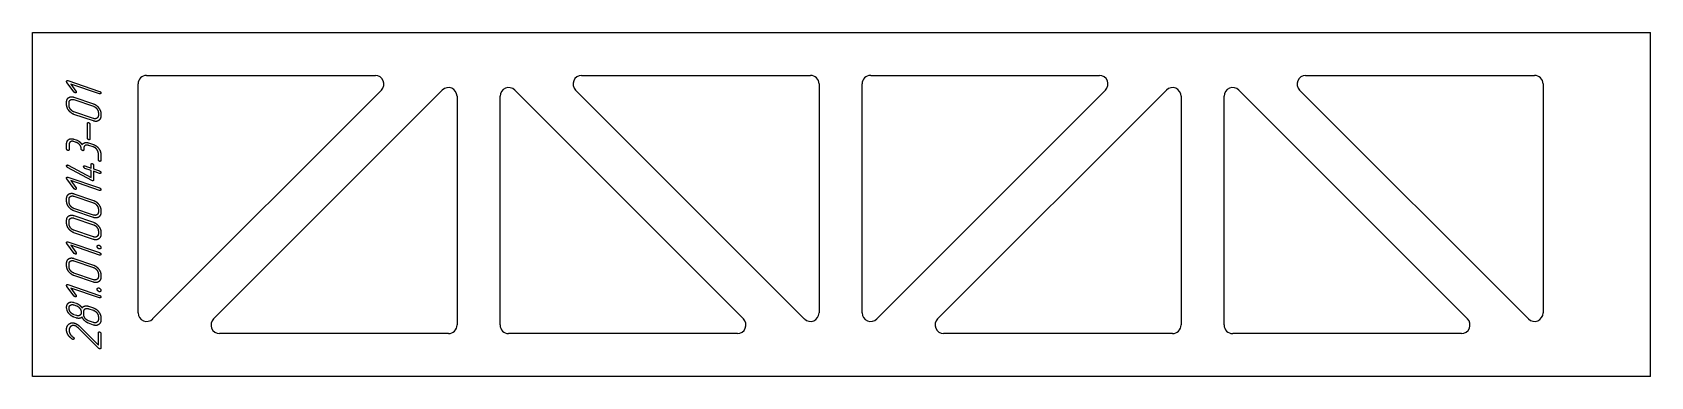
# Model space of a CAD drawing. Header units: millimetres. Extents: x 100 to 1980, y 60 to 460.
import ezdxf

# ---------------------------------------------------------------- set-up
doc = ezdxf.new("R2010")
doc.units = ezdxf.units.MM
doc.linetypes.add('K5LT_BASIC', pattern=[0])
doc.layers.add('Engraving', color=7, linetype='Continuous')

msp = doc.modelspace()

# ---------------------------------------------------------------- linework, layer by layer
at = {"color": 150, "linetype": 'K5LT_BASIC', "lineweight": 25, "true_color": 0x0080ff}
for p, q in [((99.5, 460.1), (1980.1, 460.1)), ((99.5, 60.1), (99.5, 460.1)), ((1980.1, 60.1), (1980.1, 460.1)), ((222.3, 134.2), (222.3, 400.1)), ((232.3, 410.1), (498.1, 410.1)), ((737.8, 410.1), (1003.7, 410.1)), ((1013.7, 400.1), (1013.7, 134.2)), ((1063.7, 134.2), (1063.7, 400.1)), ((1073.7, 410.1), (1339.5, 410.1)), ((1579.2, 410.1), (1845.1, 410.1)), ((1855.1, 400.1), (1855.1, 134.2)), ((505.2, 393), (239.3, 127.1)), ((310, 127.1), (575.9, 393)), ((593, 385.9), (593, 120.1)), ((643, 120.1), (643, 385.9)), ((660, 393), (925.9, 127.1)), ((996.6, 127.1), (730.7, 393)), ((1346.6, 393), (1080.7, 127.1)), ((1151.5, 127.1), (1417.3, 393)), ((1434.4, 385.9), (1434.4, 120.1)), ((1484.4, 120.1), (1484.4, 385.9)), ((1501.5, 393), (1767.3, 127.1)), ((1838, 127.1), (1572.2, 393)), ((583, 110.1), (317.1, 110.1)), ((918.8, 110.1), (653, 110.1)), ((1424.4, 110.1), (1158.5, 110.1)), ((1760.2, 110.1), (1494.4, 110.1)), ((1980.1, 60.1), (99.5, 60.1))]:
    msp.add_line(p, q, dxfattribs=at)
for centre, start, end in [((232.3, 400.1), 90, 180), ((498.1, 400.1), 315, 90), ((583, 385.9), 0, 135), ((653, 385.9), 45, 180), ((737.8, 400.1), 90, 225), ((1003.7, 400.1), 0, 90), ((1073.7, 400.1), 90, 180), ((1339.5, 400.1), 315, 90), ((1424.4, 385.9), 0, 135), ((1494.4, 385.9), 45, 180), ((1579.2, 400.1), 90, 225), ((1845.1, 400.1), 0, 90), ((232.3, 134.2), 180, 315), ((1003.7, 134.2), 225, 0), ((1073.7, 134.2), 180, 315), ((1845.1, 134.2), 225, 0), ((317.1, 120.1), 135, 270), ((583, 120.1), 270, 0), ((653, 120.1), 180, 270), ((918.8, 120.1), 270, 45), ((1158.5, 120.1), 135, 270), ((1424.4, 120.1), 270, 0), ((1494.4, 120.1), 180, 270), ((1760.2, 120.1), 270, 45)]:
    msp.add_arc(centre, 10, start, end, dxfattribs=at)
at = {"layer": 'Engraving', "color": 150, "linetype": 'K5LT_BASIC', "lineweight": 25, "true_color": 0x0080ff}
for p, q in [((148.2, 390.6), (139.7, 402)), ((140.7, 404), (177.6, 391.5)), ((177.6, 388.6), (144.1, 400)), ((144.1, 400), (150.2, 391.9)), ((139.3, 376.3), (139.3, 379.1)), ((142.1, 375.3), (142.1, 378.1)), ((147.8, 384.8), (170.5, 377)), ((147.8, 381.9), (170.5, 374.2)), ((170.5, 360), (147.8, 367.7)), ((170.5, 357.1), (147.8, 364.8)), ((176.2, 366.6), (176.2, 363.7)), ((179.1, 365.6), (179.1, 362.7)), ((163.4, 337.3), (163.4, 354.4)), ((166.3, 353.4), (166.3, 336.3)), ((139.3, 324.7), (139.3, 330.4)), ((142.1, 329.4), (142.1, 323.7)), ((147.8, 336), (150.6, 335.1)), ((150.6, 332.2), (147.8, 333.2)), ((150.6, 335.1), (151.6, 334.7)), ((151.6, 334.7), (152.1, 334.5)), ((152.1, 334.5), (152.7, 334.2)), ((159.2, 325), (159.2, 323.6)), ((164.9, 331.6), (170.5, 329.7)), ((170.5, 326.9), (164.9, 328.8)), ((139.6, 304), (139.3, 305)), ((168.8, 287.9), (140.4, 303.2)), ((140.7, 305.9), (141, 305.8)), ((141, 305.8), (167.7, 291.4)), ((160.6, 304.9), (167.7, 302.4)), ((167.7, 299.6), (160.6, 302)), ((167.7, 302.4), (167.7, 306.7)), ((170.5, 305.8), (170.5, 301.5)), ((170.5, 301.5), (177.6, 299)), ((176.2, 312.1), (176.2, 319.3)), ((179.1, 318.3), (179.1, 311.2)), ((148.2, 278.4), (139.7, 289.8)), ((140.7, 291.8), (177.6, 279.3)), ((144.1, 287.8), (150.2, 279.7)), ((177.6, 276.4), (144.1, 287.8)), ((167.7, 291.4), (167.7, 299.6)), ((169.2, 287.7), (168.8, 287.9)), ((170.5, 298.6), (170.5, 288.7)), ((177.6, 296.2), (170.5, 298.6)), ((139.3, 264.1), (139.3, 266.9)), ((142.1, 263.1), (142.1, 266)), ((147.8, 272.6), (170.5, 264.9)), ((147.8, 269.7), (170.5, 262)), ((170.5, 247.8), (147.8, 255.5)), ((170.5, 244.9), (147.8, 252.7)), ((147.8, 247.2), (170.5, 239.5)), ((176.2, 254.4), (176.2, 251.5)), ((179.1, 253.4), (179.1, 250.6)), ((139.3, 238.7), (139.3, 241.5)), ((142.1, 237.7), (142.1, 240.6)), ((147.8, 244.3), (170.5, 236.6)), ((170.5, 222.4), (147.8, 230.1)), ((170.5, 219.5), (147.8, 227.3)), ((176.2, 229), (176.2, 226.1)), ((179.1, 228), (179.1, 225.2)), ((148.2, 203.2), (139.7, 214.6)), ((140.7, 216.7), (177.6, 204.1)), ((177.6, 201.3), (144.1, 212.7)), ((144.1, 212.7), (150.2, 204.5)), ((139.3, 188.9), (139.3, 191.8)), ((142.1, 188), (142.1, 190.8)), ((147.8, 197.4), (170.5, 189.7)), ((147.8, 194.6), (170.5, 186.9)), ((170.5, 172.6), (147.8, 180.4)), ((170.5, 169.8), (147.8, 177.5)), ((176.2, 179.2), (176.2, 176.4)), ((179.1, 178.3), (179.1, 175.4)), ((148.2, 153.5), (139.7, 164.9)), ((140.7, 167), (177.6, 154.4)), ((144.1, 163), (150.2, 154.8)), ((177.6, 151.6), (144.1, 163)), ((139.3, 139.7), (139.3, 140.6)), ((139.4, 138.8), (139.3, 139.7)), ((139.8, 137.1), (139.4, 138.8)), ((144.5, 146.8), (146, 146.7)), ((146, 146.7), (146.9, 146.6)), ((146.9, 146.6), (147.8, 146.3)), ((147.8, 146.3), (150.7, 145.3)), ((147.8, 143.4), (150.7, 142.4)), ((150.7, 131.1), (147.8, 132)), ((159.2, 132.4), (159.2, 135.3)), ((164.8, 141.9), (170.5, 139.9)), ((164.9, 139), (170.5, 137.1)), ((150.6, 128.2), (147.7, 129.2)), ((152.1, 117.3), (151.1, 118.1)), ((153.2, 116.4), (152.1, 117.3)), ((176.8, 92.7), (153.2, 116.4)), ((154.8, 118.2), (176.2, 96.8)), ((170.5, 122.9), (164.9, 124.8)), ((170.5, 120), (164.9, 122)), ((176.2, 129.5), (176.2, 126.6)), ((179.1, 128.5), (179.1, 125.7)), ((146.5, 103.3), (146, 103.6)), ((176.2, 96.8), (176.2, 111.1)), ((179.1, 110.2), (179.1, 93.2))]:
    msp.add_line(p, q, dxfattribs=at)
for points in [[(139.3, 403.1), (139.3, 403.6), (139.7, 403.9)], [(139.7, 402), (139.3, 402.5), (139.3, 403.1)], [(139.7, 403.9), (140.1, 404.2), (140.7, 404)], [(139.3, 379.1), (139.3, 382.6), (141.8, 384.3)], [(141.8, 369.3), (139.3, 372.7), (139.3, 376.3)], [(141.8, 384.3), (144.2, 386), (147.8, 384.8)], [(142.1, 378.1), (142.1, 380.5), (143.8, 381.6)], [(143.8, 381.6), (145.5, 382.7), (147.8, 381.9)], [(149.2, 389.8), (149, 389.9), (148.2, 390.6)], [(150.2, 389.9), (149.8, 389.6), (149.2, 389.8)], [(150.2, 391.9), (150.6, 391.3), (150.6, 390.8)], [(150.6, 390.8), (150.6, 390.2), (150.2, 389.9)], [(170.5, 377), (174, 375.9), (176.5, 372.5)], [(177.6, 391.5), (178.3, 391.2), (178.7, 390.7)], [(178.7, 388.7), (178.4, 388.4), (177.6, 388.6)], [(178.7, 390.7), (179.1, 390.2), (179.1, 389.6)], [(179.1, 389.6), (179.1, 389.3), (178.7, 388.7)], [(147.8, 364.8), (144.4, 366), (141.8, 369.3)], [(143.8, 370.7), (142.1, 372.9), (142.1, 375.3)], [(147.8, 367.7), (145.4, 368.5), (143.8, 370.7)], [(170.5, 374.2), (173, 373.4), (174.6, 371.1)], [(174.5, 360.3), (172.8, 359.2), (170.5, 360)], [(176.6, 357.7), (174.1, 355.9), (170.5, 357.1)], [(176.2, 363.7), (176.2, 361.5), (174.5, 360.3)], [(174.6, 371.1), (176.2, 368.9), (176.2, 366.6)], [(176.5, 372.5), (179.1, 369.1), (179.1, 365.6)], [(179.1, 362.7), (179.1, 359.5), (176.6, 357.7)], [(163.4, 354.4), (163.4, 354.9), (163.9, 355.2)], [(163.9, 355.2), (164.3, 355.5), (164.8, 355.3)], [(164.8, 355.3), (165.4, 355.1), (165.8, 354.6)], [(165.8, 354.6), (166.3, 354.1), (166.3, 353.4)], [(139.3, 330.4), (139.3, 334), (141.7, 335.6)], [(139.8, 323.5), (139.3, 324), (139.3, 324.7)], [(140.7, 322.8), (140.4, 322.9), (139.8, 323.5)], [(141.7, 322.8), (141.3, 322.6), (140.7, 322.8)], [(141.7, 335.6), (144.2, 337.2), (147.8, 336)], [(142.1, 323.7), (142.1, 323.1), (141.7, 322.8)], [(143.8, 332.9), (142.1, 331.8), (142.1, 329.4)], [(147.8, 333.2), (145.4, 334), (143.8, 332.9)], [(154.7, 329.2), (153, 331.4), (150.6, 332.2)], [(152.7, 334.2), (153.5, 333.8), (154.3, 333)], [(154.3, 333), (155.8, 331.7), (157.3, 329.6)], [(156.3, 324.6), (156.3, 327), (154.7, 329.2)], [(156.9, 323.3), (156.3, 323.9), (156.3, 324.6)], [(157.8, 322.7), (157.4, 322.8), (156.9, 323.3)], [(157.3, 329.6), (158.2, 331.2), (160.4, 331.8)], [(158.8, 322.7), (158.3, 322.5), (157.8, 322.7)], [(159.2, 323.6), (159.2, 323), (158.8, 322.7)], [(160.8, 328.5), (159.2, 327.5), (159.2, 325)], [(160.4, 331.8), (162.5, 332.5), (164.9, 331.6)], [(164.9, 328.8), (162.5, 329.6), (160.8, 328.5)], [(164, 336.1), (163.4, 336.6), (163.4, 337.3)], [(164.8, 335.4), (164.5, 335.5), (164, 336.1)], [(165.9, 335.4), (165.4, 335.2), (164.8, 335.4)], [(166.3, 336.3), (166.3, 335.7), (165.9, 335.4)], [(170.5, 329.7), (174.1, 328.5), (176.6, 325.2)], [(174.6, 323.8), (172.9, 326.1), (170.5, 326.9)], [(176.2, 319.3), (176.2, 321.6), (174.6, 323.8)], [(176.6, 325.2), (179.1, 321.8), (179.1, 318.3)], [(139.3, 305), (139.3, 305.5), (139.7, 305.8)], [(140.4, 303.2), (139.8, 303.5), (139.6, 304)], [(139.7, 305.8), (140, 306.1), (140.7, 305.9)], [(159.1, 303.9), (159.1, 304.4), (159.5, 304.8)], [(159.6, 302.8), (159.1, 303.3), (159.1, 303.9)], [(159.5, 304.8), (159.9, 305.1), (160.6, 304.9)], [(160.6, 302), (160.1, 302.2), (159.6, 302.8)], [(167.7, 306.7), (167.7, 307.2), (168.1, 307.5)], [(168.1, 307.5), (168.6, 307.8), (169.1, 307.7)], [(169.1, 307.7), (169.6, 307.5), (170.1, 307)], [(170.1, 307), (170.5, 306.4), (170.5, 305.8)], [(176.8, 310.9), (176.2, 311.4), (176.2, 312.1)], [(177.6, 310.2), (177.3, 310.4), (176.8, 310.9)], [(178.7, 310.3), (178.2, 310.1), (177.6, 310.2)], [(179.1, 311.2), (179.1, 310.5), (178.7, 310.3)], [(139.3, 290.9), (139.3, 291.4), (139.7, 291.7)], [(139.7, 289.8), (139.3, 290.3), (139.3, 290.9)], [(139.7, 291.7), (140.1, 292.1), (140.7, 291.8)], [(170.1, 287.8), (169.7, 287.5), (169.2, 287.7)], [(170.5, 288.7), (170.5, 288.1), (170.1, 287.8)], [(177.6, 299), (178.3, 298.8), (178.7, 298.3)], [(178.7, 296.3), (178.4, 295.9), (177.6, 296.2)], [(178.7, 298.3), (179.1, 297.8), (179.1, 297.1)], [(179.1, 297.1), (179.1, 296.9), (178.7, 296.3)], [(139.3, 266.9), (139.3, 270.4), (141.8, 272.1)], [(141.8, 257.2), (139.3, 260.5), (139.3, 264.1)], [(141.8, 272.1), (144.2, 273.8), (147.8, 272.6)], [(142.1, 266), (142.1, 268.3), (143.8, 269.4)], [(143.8, 269.4), (145.5, 270.5), (147.8, 269.7)], [(149.2, 277.6), (149, 277.7), (148.2, 278.4)], [(150.2, 277.7), (149.8, 277.4), (149.2, 277.6)], [(150.2, 279.7), (150.6, 279.1), (150.6, 278.6)], [(150.6, 278.6), (150.6, 278), (150.2, 277.7)], [(170.5, 264.9), (174, 263.7), (176.5, 260.3)], [(177.6, 279.3), (178.3, 279.1), (178.7, 278.5)], [(178.7, 276.5), (178.4, 276.2), (177.6, 276.4)], [(178.7, 278.5), (179.1, 278), (179.1, 277.4)], [(179.1, 277.4), (179.1, 277.1), (178.7, 276.5)], [(139.3, 241.5), (139.3, 245), (141.8, 246.7)], [(147.8, 252.7), (144.4, 253.8), (141.8, 257.2)], [(141.8, 246.7), (144.2, 248.4), (147.8, 247.2)], [(143.8, 258.5), (142.1, 260.8), (142.1, 263.1)], [(147.8, 255.5), (145.4, 256.3), (143.8, 258.5)], [(143.8, 244), (145.5, 245.1), (147.8, 244.3)], [(170.5, 262), (173, 261.2), (174.6, 258.9)], [(174.5, 248.1), (172.8, 247), (170.5, 247.8)], [(176.6, 245.5), (174.1, 243.7), (170.5, 244.9)], [(176.2, 251.5), (176.2, 249.3), (174.5, 248.1)], [(174.6, 258.9), (176.2, 256.7), (176.2, 254.4)], [(176.5, 260.3), (179.1, 257), (179.1, 253.4)], [(179.1, 250.6), (179.1, 247.3), (176.6, 245.5)], [(141.8, 231.8), (139.3, 235.1), (139.3, 238.7)], [(147.8, 227.3), (144.4, 228.4), (141.8, 231.8)], [(142.1, 240.6), (142.1, 242.9), (143.8, 244)], [(143.8, 233.1), (142.1, 235.4), (142.1, 237.7)], [(147.8, 230.1), (145.4, 230.9), (143.8, 233.1)], [(170.5, 239.5), (174, 238.3), (176.5, 234.9)], [(170.5, 236.6), (173, 235.8), (174.6, 233.5)], [(176.2, 226.1), (176.2, 223.9), (174.5, 222.7)], [(174.6, 233.5), (176.2, 231.3), (176.2, 229)], [(176.5, 234.9), (179.1, 231.6), (179.1, 228)], [(139.3, 215.7), (139.3, 216.3), (139.7, 216.6)], [(139.7, 214.6), (139.3, 215.2), (139.3, 215.7)], [(139.7, 216.6), (140.1, 216.9), (140.7, 216.7)], [(174.5, 222.7), (172.8, 221.6), (170.5, 222.4)], [(176.6, 220.1), (174.1, 218.3), (170.5, 219.5)], [(174.8, 211.4), (174.8, 212.2), (175.5, 212.6)], [(175.6, 209.5), (174.8, 210.3), (174.8, 211.4)], [(175.5, 212.6), (176.2, 213.1), (176.9, 212.8)], [(176.9, 208.5), (176.4, 208.7), (175.6, 209.5)], [(179.1, 225.2), (179.1, 221.9), (176.6, 220.1)], [(176.9, 212.8), (177.7, 212.5), (178.4, 211.7)], [(178.5, 208.6), (177.8, 208.2), (176.9, 208.5)], [(178.4, 211.7), (179.1, 211), (179.1, 209.9)], [(179.1, 209.9), (179.1, 208.9), (178.5, 208.6)], [(139.3, 191.8), (139.3, 195.3), (141.8, 197)], [(141.8, 182), (139.3, 185.4), (139.3, 188.9)], [(141.8, 197), (144.2, 198.6), (147.8, 197.4)], [(142.1, 190.8), (142.1, 193.2), (143.8, 194.3)], [(143.8, 194.3), (145.5, 195.4), (147.8, 194.6)], [(149.2, 202.5), (149, 202.5), (148.2, 203.2)], [(150.2, 202.5), (149.8, 202.3), (149.2, 202.5)], [(150.2, 204.5), (150.6, 204), (150.6, 203.4)], [(150.6, 203.4), (150.6, 202.8), (150.2, 202.5)], [(170.5, 189.7), (174, 188.5), (176.5, 185.2)], [(177.6, 204.1), (178.3, 203.9), (178.7, 203.4)], [(178.7, 201.4), (178.4, 201), (177.6, 201.3)], [(178.7, 203.4), (179.1, 202.9), (179.1, 202.2)], [(179.1, 202.2), (179.1, 202), (178.7, 201.4)], [(147.8, 177.5), (144.4, 178.7), (141.8, 182)], [(143.8, 183.4), (142.1, 185.6), (142.1, 188)], [(147.8, 180.4), (145.4, 181.2), (143.8, 183.4)], [(170.5, 186.9), (173, 186), (174.6, 183.8)], [(174.5, 173), (172.8, 171.9), (170.5, 172.6)], [(176.6, 170.4), (174.1, 168.6), (170.5, 169.8)], [(176.2, 176.4), (176.2, 174.1), (174.5, 173)], [(174.6, 183.8), (176.2, 181.5), (176.2, 179.2)], [(176.5, 185.2), (179.1, 181.8), (179.1, 178.3)], [(179.1, 175.4), (179.1, 172.1), (176.6, 170.4)], [(139.3, 166), (139.3, 166.6), (139.7, 166.9)], [(139.7, 164.9), (139.3, 165.4), (139.3, 166)], [(139.7, 166.9), (140.1, 167.2), (140.7, 167)], [(149.2, 152.7), (149, 152.8), (148.2, 153.5)], [(150.2, 152.8), (149.8, 152.5), (149.2, 152.7)], [(150.2, 154.8), (150.6, 154.2), (150.6, 153.7)], [(150.6, 153.7), (150.6, 153.1), (150.2, 152.8)], [(174.8, 161.6), (174.8, 162.4), (175.5, 162.9)], [(175.6, 159.8), (174.8, 160.6), (174.8, 161.6)], [(175.5, 162.9), (176.2, 163.3), (176.9, 163.1)], [(176.9, 158.8), (176.4, 159), (175.6, 159.8)], [(176.9, 163.1), (177.7, 162.8), (178.4, 162)], [(178.5, 158.8), (177.8, 158.5), (176.9, 158.8)], [(177.6, 154.4), (178.3, 154.2), (178.7, 153.6)], [(178.7, 151.6), (178.4, 151.3), (177.6, 151.6)], [(178.4, 162), (179.1, 161.2), (179.1, 160.2)], [(179.1, 160.2), (179.1, 159.2), (178.5, 158.8)], [(178.7, 153.6), (179.1, 153.1), (179.1, 152.5)], [(179.1, 152.5), (179.1, 152.2), (178.7, 151.6)], [(139.3, 140.6), (139.3, 144.1), (141.7, 145.8)], [(141.7, 133.7), (140.5, 135.4), (139.8, 137.1)], [(141.7, 145.8), (142.9, 146.7), (144.5, 146.8)], [(147.7, 129.2), (144.5, 130.3), (141.7, 133.7)], [(142.1, 139.7), (142.1, 142), (143.8, 143.1)], [(143.7, 135.1), (142.1, 137.3), (142.1, 139.7)], [(147.8, 132), (145.4, 132.9), (143.7, 135.1)], [(143.8, 143.1), (145.4, 144.2), (147.8, 143.4)], [(150.7, 145.3), (152.7, 144.6), (154.3, 143.2)], [(150.7, 142.4), (153.1, 141.6), (154.7, 139.3)], [(154.3, 143.2), (156, 141.9), (157.3, 139.9)], [(154.7, 139.3), (156.3, 137.1), (156.3, 134.8)], [(156.3, 134.8), (156.3, 132.4), (154.7, 131.3)], [(157.3, 139.9), (158.2, 141.5), (160.3, 142.1)], [(159.2, 135.3), (159.2, 137.7), (160.8, 138.8)], [(160.8, 127.8), (159.2, 130.1), (159.2, 132.4)], [(160.3, 142.1), (162.5, 142.7), (164.8, 141.9)], [(160.8, 138.8), (162.5, 139.8), (164.9, 139)], [(170.5, 139.9), (174.1, 138.7), (176.6, 135.4)], [(170.5, 137.1), (172.9, 136.3), (174.6, 134.1)], [(174.6, 134.1), (176.2, 131.9), (176.2, 129.5)], [(176.6, 135.4), (179.1, 132.1), (179.1, 128.5)], [(139.2, 114.8), (139.2, 118.8), (142, 121.1)], [(140.8, 109), (139.2, 111.8), (139.2, 114.8)], [(142, 121.1), (145, 123.5), (149, 122.1)], [(142.7, 116.6), (142.1, 115.4), (142.1, 113.9)], [(142.1, 113.9), (142.1, 112), (143.2, 109.9)], [(144.2, 118.5), (143.3, 117.8), (142.7, 116.6)], [(149, 119.2), (146.2, 120.1), (144.2, 118.5)], [(149, 122.1), (150.4, 121.6), (151.7, 120.7)], [(151.1, 118.1), (150.1, 118.8), (149, 119.2)], [(154.4, 127.8), (152.7, 127.5), (150.6, 128.2)], [(154.7, 131.3), (153, 130.3), (150.7, 131.1)], [(151.7, 120.7), (153.1, 119.9), (154.8, 118.2)], [(157.3, 129.1), (156.1, 128.1), (154.4, 127.8)], [(160.7, 124.6), (158.7, 126.5), (157.3, 129.1)], [(164.9, 122), (162.7, 122.7), (160.7, 124.6)], [(164.9, 124.8), (162.5, 125.6), (160.8, 127.8)], [(174.5, 123.3), (172.8, 122.1), (170.5, 122.9)], [(176.6, 120.6), (174.1, 118.8), (170.5, 120)], [(176.2, 126.6), (176.2, 124.4), (174.5, 123.3)], [(179.1, 125.7), (179.1, 122.4), (176.6, 120.6)], [(146, 103.6), (142.5, 105.9), (140.8, 109)], [(143.2, 109.9), (144.3, 107.8), (147, 105.9)], [(147.5, 103.4), (147.1, 103.1), (146.5, 103.3)], [(147, 105.9), (147.4, 105.6), (147.7, 105.2)], [(147.9, 104.3), (147.9, 103.7), (147.5, 103.4)], [(147.7, 105.2), (147.8, 104.8), (147.9, 104.3)], [(176.2, 111.1), (176.2, 111.6), (176.7, 111.9)], [(176.7, 111.9), (177.1, 112.2), (177.6, 112.1)], [(177.6, 112.1), (178.1, 111.9), (178.6, 111.4)], [(178.6, 111.4), (179.1, 110.9), (179.1, 110.2)], [(177.5, 92.3), (177.1, 92.4), (176.8, 92.7)], [(178.6, 92.3), (178.1, 92.1), (177.5, 92.3)], [(179.1, 93.2), (179.1, 92.7), (178.6, 92.3)]]:
    msp.add_open_spline(points, degree=2, dxfattribs=at)

doc.saveas('drawing.dxf')
